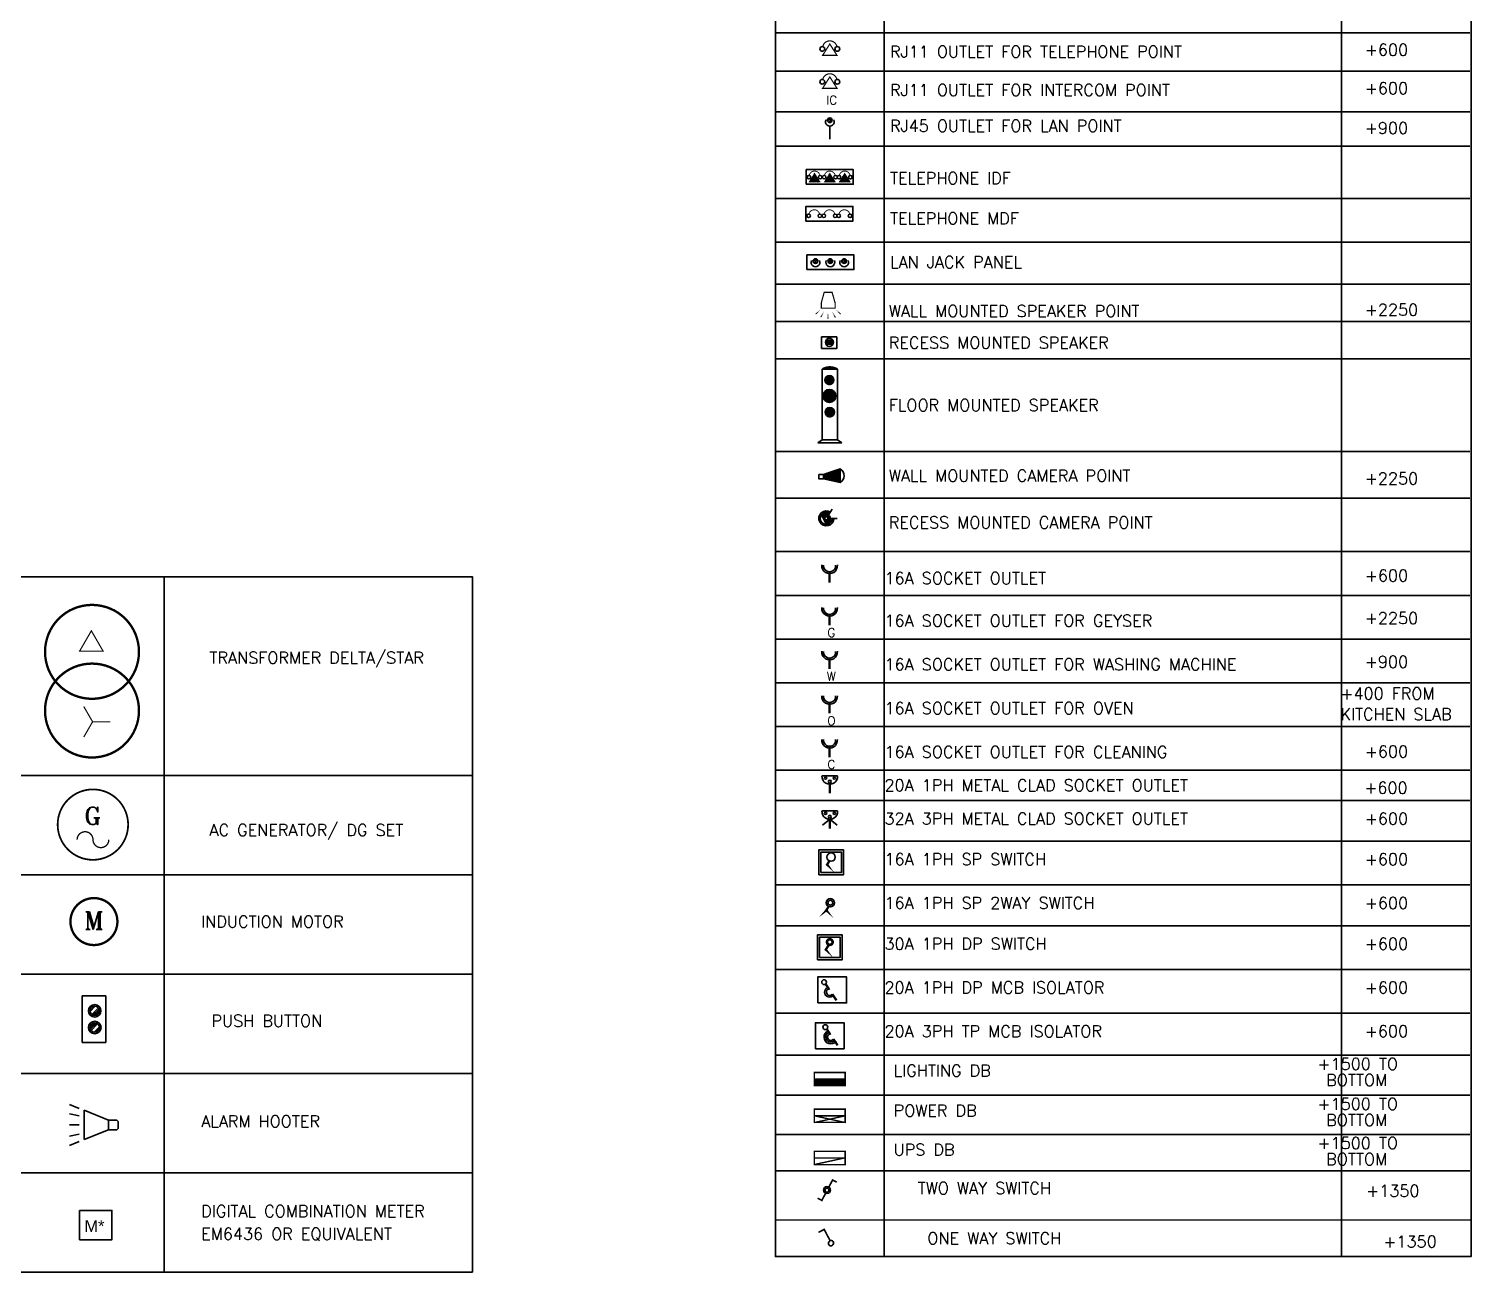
# Model space of a CAD drawing. Header units: inches. Extents: x 2669625 to 18251042, y -990446 to 2819736.
# Drawn here: x 17156195 to 18249753, y -990446 to -47413 of the extents above; entities that cross this region are included whole.
import ezdxf
from ezdxf.enums import TextEntityAlignment as Align

# ---------------------------------------------------------------- set-up
doc = ezdxf.new("R2010")
doc.units = ezdxf.units.IN
doc.header["$MEASUREMENT"] = 0
doc.linetypes.add('20C', pattern=[0.8, 0.25, -0.1, 0.25, -0.1, 0, -0.1])
for name, color, linetype, lineweight in [('CAMERA', 140, 'Continuous', 20), ('EMATE_CONDUITS', 5, '20C', 35), ('EMATE_LEGENDS', 7, 'Continuous', 35), ('EMATE_LIGHTS', 6, 'Continuous', 35), ('EMATE_POINTS', 1, 'Continuous', 35)]:
    doc.layers.add(name, color=color, linetype=linetype, lineweight=lineweight)
doc.styles.add('ROMAND', font='romand', dxfattribs={"height": 0.08})
doc.styles.add('ROMANT', font='ROMANT')
doc.styles.get("Standard").update_dxf_attribs({"font": 'arial.ttf'})

# ---------------------------------------------------------------- blocks, each defined once
blk = doc.blocks.new('STFD-S01')
at = {"const_width": 0.4}
for points in [[(-8, 18, 1), (8, 18, 1)], [(-8, 8, 1), (8, 8, 1)]]:
    blk.add_lwpolyline(points, format="xyb", close=True, dxfattribs=at)
at = {"const_width": 0.2}
blk.add_lwpolyline([(-2.11, 18.12), (1.89, 18.12), (-0.11, 21.59)], close=True, dxfattribs=at)
for points in [[(0.1, 6.09), (-1.4, 8.69)], [(0.1, 6.09), (-1.4, 3.49)], [(0.1, 6.09), (3.1, 6.09)]]:
    blk.add_lwpolyline(points, dxfattribs=at)
at = {"style": 'ROMAND', "flags": 1}
for tag, p in [('SB-NAME', (8.34, 22.76)), ('FDR-NAME', (8.34, 19.52)), ('GEN_DESC', (8.38, 16.48))]:
    blk.add_attdef(tag, p, '', height=2, dxfattribs=at)
at = {"style": 'ROMAND'}
for tag, p, height in [('SPEC-DESC', (8.56, 12.34), 3), ('VAL1', (8.59, 9.24), 2), ('VAL2', (8.59, 6.35), 2), ('VAL2', (8.59, 3.3), 2)]:
    blk.add_attdef(tag, p, '', height=height, dxfattribs=at)
blk = doc.blocks.new('SGNAC001')
at = {"const_width": 0.4}
blk.add_lwpolyline([(-8, 8, 1), (8, 8, 1)], format="xyb", close=True, dxfattribs=at)
at = {"const_width": 0.3}
for points in [[(0.02, 4.58, 1), (-3.58, 4.58, -1)], [(0.02, 4.58, 1), (3.62, 4.58, -1)]]:
    blk.add_lwpolyline(points, format="xyb", dxfattribs=at)
at = {"style": 'ROMANT'}
blk.add_text('G', height=4, dxfattribs=at).set_placement((-1.99, 8))
at = {"style": 'ROMAND', "flags": 1}
for tag, p in [('SB-NAME', (8.34, 19.06)), ('FDR-NAME', (8.34, 15.82)), ('GEN_DESC', (8.38, 12.79))]:
    blk.add_attdef(tag, p, '', height=2, dxfattribs=at)
at = {"style": 'ROMAND'}
for tag, p, height in [('SPEC-DESC', (8.56, 8.64), 3), ('VAL1', (8.59, 5.54), 2), ('VAL2', (8.59, 2.58), 2)]:
    blk.add_attdef(tag, p, '', height=height, dxfattribs=at)
blk = doc.blocks.new('SIM00001')
at = {"const_width": 0.4}
blk.add_lwpolyline([(-4, -4, 1), (4, -4, 1)], format="xyb", close=True, dxfattribs=at)
at = {"style": 'ROMANT'}
blk.add_text('M', height=3, dxfattribs=at).set_placement((-1.66, -5.33))
at = {"style": 'ROMAND', "flags": 1}
for tag, p in [('SB-NAME', (-7.64, 2.93)), ('FDR-NAME', (-7.64, -0.31)), ('GEN_DESC', (-7.91, -3.35))]:
    blk.add_attdef(tag, p, '', height=2, dxfattribs=at)
at = {"style": 'ROMAND'}
for tag, p in [('SPEC-DESC', (-0.06, -11.02)), ('VAL1', (-0.06, -13.91))]:
    blk.add_attdef(tag, text='', height=2, dxfattribs=at).set_placement(p, align=Align.CENTER)
blk = doc.blocks.new('*X334')
at = {"color": 0}
for p, q in [((130.14, 139.16), (131.77, 140.79)), ((130.2, 139.75), (131.18, 140.73)), ((130.24, 138.73), (132.2, 140.69)), ((130.44, 138.39), (132.54, 140.49)), ((131.44, 137.81), (133.12, 139.49)), ((132.01, 137.85), (133.08, 138.92))]:
    blk.add_line(p, q, dxfattribs=at)
blk = doc.blocks.new('SPB00001')
for radius in [2, 1.5]:
    blk.add_circle((2, 0), radius)
blk.add_blockref('*X334', (-129.63, -139.3))
at = {"style": 'ROMAND', "flags": 1}
for tag, p in [('SB-NAME', (-5.92, 6.23)), ('FDR-NAME', (-5.92, 2.99)), ('GEN_DESC', (-5.18, -0.7))]:
    blk.add_attdef(tag, p, '', height=2, dxfattribs=at)
at = {"style": 'ROMAND'}
for tag, p in [('SPEC-DESC', (2.04, -4.21)), ('DETAILS', (2.04, -7.31))]:
    blk.add_attdef(tag, text='', height=2, dxfattribs=at).set_placement(p, align=Align.CENTER)
blk = doc.blocks.new('SRP00001')
for p, q in [((-2, 0), (-2, -8)), ((2, 0), (-2, 0)), ((2, -8), (2, 0)), ((-2, -8), (2, -8))]:
    blk.add_line(p, q)
at = {"xscale": 0.5333333333333333, "yscale": 0.5333333333333333, "zscale": 0.5333333333333333, "rotation": 180}
blk.add_blockref('SPB00001', (1.18, -2.58), dxfattribs=at)
at = {"xscale": 0.5333333333333333, "yscale": 0.5333333333333333, "zscale": 0.5333333333333333}
blk.add_blockref('SPB00001', (-0.95, -5.42), dxfattribs=at)
at = {"style": 'ROMAND', "flags": 1}
for tag, p in [('SB-NAME', (2.86, 2.39)), ('FDR-NAME', (2.86, -0.85)), ('GEN_DESC', (2.64, -3.98)), ('SPEC-DESC', (2.63, -7.17))]:
    blk.add_attdef(tag, p, '', height=2, dxfattribs=at)
blk = doc.blocks.new('SAL00001')
for p, q in [((2, 1), (7, 3)), ((7, -3), (7, 3)), ((8, 3.4), (10, 4.2)), ((0, -0.5), (0, 0.5)), ((2, 1), (0.5, 1)), ((2, -1), (2, 1)), ((8, 1.86), (10, 2.31)), ((2, -1), (0.5, -1)), ((2, -1), (7, -3)), ((8, 0), (10, 0)), ((8, -1.86), (10, -2.31)), ((8, -3.4), (10, -4.2))]:
    blk.add_line(p, q)
for centre, start, end in [((0.5, 0.5), 90, 180), ((0.5, -0.5), 180, 270)]:
    blk.add_arc(centre, 0.5, start, end)
at = {"style": 'ROMAND', "flags": 1}
for tag, p in [('SB-NAME', (-2.62, -3.31)), ('FDR-NAME', (-2.62, -6.55)), ('GEN_DESC', (-2.7, -9.8)), ('SPEC-DESC', (-2.7, -13.01)), ('VAL1', (-2.7, -16.13))]:
    blk.add_attdef(tag, p, '', height=2, dxfattribs=at)
blk = doc.blocks.new('*U454')
at = {"const_width": 0.283}
for points in [[(-1.2, 2.27), (-1.83, 3.48), (-2.55, 3.1)], [(-0.64, 1.21), (0, 0), (0.72, 0.38)]]:
    blk.add_lwpolyline(points, dxfattribs=at)
blk.add_circle((-0.88, 1.76), 0.602)
at = {"extrusion": (0, 0, -1)}
blk.add_ellipse((-0.88, 1.76), major_axis=(0.24, 0.24), ratio=1, start_param=0.548994, end_param=6.832179, dxfattribs=at)
at = {"flags": 1}
blk.add_attdef('WATTS', text='', height=2, dxfattribs=at).set_placement((0.92, -0.27), align=Align.CENTER)
blk.add_attdef('CIRC', text='', height=2).set_placement((0.92, -2.27), align=Align.CENTER)
blk = doc.blocks.new('*U452')
at = {"const_width": 0.283}
blk.add_lwpolyline([(0.16, 0.88), (1.17, 2.8), (2.13, 2.29)], dxfattribs=at)
blk.add_ellipse((0, 0.45), major_axis=(0.32, -0.32), ratio=1, start_param=0.548994, end_param=6.832179)
blk.add_attdef('CIRC', text='', height=2).set_placement((1.96, 3.93), align=Align.CENTER)
at = {"flags": 1}
blk.add_attdef('WATTS', text='', height=2, dxfattribs=at).set_placement((1.96, 1.01), align=Align.CENTER)
blk = doc.blocks.new('SPKR')
at = {"const_width": 0.203}
blk.add_lwpolyline([(0.67, 0), (1.18, -1.8), (1.18, -2.7), (-1.18, -2.7), (-1.18, -1.8), (-0.68, 0), (0.67, 0)], dxfattribs=at)
for points in [[(-1.34, -2.96, 0, 0.203, 0), (-2.14, -3.72, 0.203, 0.203, 0)], [(-0.72, -3.28, 0, 0.203, 0), (-1.26, -4.24, 0.203, 0.203, 0)], [(-0.04, -3.38, 0, 0.202, 0), (-0.03, -4.49, 0.202, 0.202, 0)], [(0.68, -3.32, 0, 0.203, 0), (1.23, -4.28, 0.203, 0.203, 0)], [(1.34, -2.96, 0, 0.203, 0), (2.14, -3.72, 0.203, 0.203, 0)]]:
    blk.add_lwpolyline(points, format="xyseb")
at = {"style": 'ROMAND', "flags": 1}
blk.add_attdef('DESC', text='', height=1.5, dxfattribs=at).set_placement((-0.06, -8.72), align=Align.CENTER)
at = {"style": 'ROMAND'}
blk.add_attdef('TYPE', text='', height=1.5, dxfattribs=at).set_placement((0.02, -6.56), align=Align.CENTER)
blk = doc.blocks.new('*X412')
at = {"color": 0}
for p, q in [((9094.06, 12480.81), (9094.49, 12481.25)), ((9094.13, 12480.61), (9094.69, 12481.17)), ((9094.29, 12480.48), (9094.82, 12481.01)), ((9094.55, 12480.46), (9094.84, 12480.75))]:
    blk.add_line(p, q, dxfattribs=at)
blk = doc.blocks.new('JP-LAN')
blk.add_lwpolyline([(-4, -2.5), (4, -2.5), (4, 0), (-4, 0)], close=True)
for centre in [(-2.56, -1.04), (-0.03, -1.04), (2.32, -1.04)]:
    blk.add_circle(centre, 0.4)
for centre in [(-2.56, -1.27), (-0.03, -1.27), (2.32, -1.27)]:
    blk.add_arc(centre, 0.75, 156.4218, 23.5782)
at = {"rotation": 180}
for p in [(9091.89, 12479.81), (9094.42, 12479.81), (9096.78, 12479.81)]:
    blk.add_blockref('*X412', p, dxfattribs=at)
at = {"style": 'ROMAND'}
blk.add_attdef('TYPE', text='', height=1.5, dxfattribs=at).set_placement((-0.04, -4.56), align=Align.CENTER)
at = {"style": 'ROMAND', "flags": 1}
blk.add_attdef('DESC', text='', height=1.5, dxfattribs=at).set_placement((-0.13, -6.72), align=Align.CENTER)
blk = doc.blocks.new('*X354')
at = {"color": 0}
for p, q in [((9094.06, 12480.81), (9094.49, 12481.25)), ((9094.13, 12480.61), (9094.69, 12481.17)), ((9094.29, 12480.48), (9094.82, 12481.01)), ((9094.55, 12480.46), (9094.84, 12480.75))]:
    blk.add_line(p, q, dxfattribs=at)
blk = doc.blocks.new('SOC-LAN')
at = {"const_width": 0.288}
blk.add_lwpolyline([(0, -3.66), (0, -1.34)], dxfattribs=at)
blk.add_circle((0, -0.4), 0.4)
blk.add_arc((0, -0.64), 0.75, 156.4218, 23.5782)
at = {"rotation": 180}
blk.add_blockref('*X354', (9094.45, 12480.45), dxfattribs=at)
at = {"style": 'ROMAND'}
blk.add_attdef('TYPE', text='', height=1.5, dxfattribs=at).set_placement((-0.04, -5.78), align=Align.CENTER)
at = {"style": 'ROMAND', "flags": 1}
blk.add_attdef('DESC', text='', height=1.5, dxfattribs=at).set_placement((-0.13, -7.94), align=Align.CENTER)
blk = doc.blocks.new('MDF-TEL')
blk.add_lwpolyline([(-4, -2.5), (4, -2.5), (4, 0), (-4, 0)], close=True)
at = {"const_width": 0.15}
for points in [[(-1.68, -1.3, 0.807186), (-3.5, -1.3, 0.807186)], [(0.91, -1.3, 0.807186), (-0.9, -1.3, 0.807186)], [(3.45, -1.3, 0.807186), (1.63, -1.3, 0.807186)]]:
    blk.add_lwpolyline(points, format="xyb", dxfattribs=at)
for centre in [(-3.55, -1.6), (-1.63, -1.6), (-0.96, -1.6), (0.97, -1.6), (1.58, -1.6), (3.51, -1.6)]:
    blk.add_circle(centre, 0.304)
at = {"style": 'ROMAND'}
blk.add_attdef('TYPE', text='', height=1.5, dxfattribs=at).set_placement((0.05, -4.46), align=Align.CENTER)
at = {"style": 'ROMAND', "flags": 1}
blk.add_attdef('DESC', text='', height=1.5, dxfattribs=at).set_placement((-0.04, -6.62), align=Align.CENTER)
blk = doc.blocks.new('IDF-TEL')
h = blk.add_hatch()
h.set_pattern_fill('ANSI31', color=256, style=0)
h.set_pattern_definition([(45, (13201.8859, -926.31735), (-0.0883883476, 0.0883883476), [])])
h.paths.add_polyline_path([(-1.68, -2.12), (-2.59, -0.66), (-3.5, -2.12)])
h.paths.add_polyline_path([(0.92, -2.12), (0.01, -0.66), (-0.91, -2.12)])
h.paths.add_polyline_path([(3.45, -2.12), (2.54, -0.66), (1.63, -2.12)])
blk.add_lwpolyline([(-4, -2.5), (4, -2.5), (4, 0), (-4, 0)], close=True)
at = {"const_width": 0.15}
for points in [[(-3.5, -2.12), (-1.68, -2.12), (-2.59, -0.66)], [(-0.91, -2.12), (0.92, -2.12), (0.01, -0.66)], [(1.63, -2.12), (3.45, -2.12), (2.54, -0.66)]]:
    blk.add_lwpolyline(points, close=True, dxfattribs=at)
for points in [[(-1.68, -0.99, 0.807186), (-3.5, -0.99, 0.807186)], [(0.91, -0.99, 0.807186), (-0.9, -0.99, 0.807186)], [(3.45, -0.99, 0.807186), (1.63, -0.99, 0.807186)]]:
    blk.add_lwpolyline(points, format="xyb", dxfattribs=at)
for centre in [(-3.55, -1.29), (-1.63, -1.29), (-0.96, -1.29), (0.97, -1.29), (1.58, -1.29), (3.51, -1.29)]:
    blk.add_circle(centre, 0.304)
at = {"style": 'ROMAND'}
blk.add_attdef('TYPE', text='', height=1.5, dxfattribs=at).set_placement((0.05, -4.46), align=Align.CENTER)
at = {"style": 'ROMAND', "flags": 1}
blk.add_attdef('DESC', text='', height=1.5, dxfattribs=at).set_placement((-0.04, -6.62), align=Align.CENTER)
blk = doc.blocks.new('SOC-TEL')
at = {"const_width": 0.2}
blk.add_lwpolyline([(1.21, -0.98, 0.807186), (-1.21, -0.98, 0.807186)], format="xyb", dxfattribs=at)
blk.add_lwpolyline([(-1.22, -2.47), (1.22, -2.47), (0, -0.54)], close=True, dxfattribs=at)
for centre in [(-1.28, -1.37), (1.28, -1.37)]:
    blk.add_circle(centre, 0.406)
at = {"style": 'ROMAND'}
blk.add_attdef('TYPE', text='', height=1.5, dxfattribs=at).set_placement((0.32, -5.24), align=Align.CENTER)
at = {"style": 'ROMAND', "flags": 1}
blk.add_attdef('DESC', text='', height=1.5, dxfattribs=at).set_placement((0.24, -7.4), align=Align.CENTER)
blk = doc.blocks.new('*U461')
blk.add_lwpolyline([(-2.45, -4.43), (2.45, -4.43), (2.45, 0), (-2.45, 0)], close=True)
at = {"const_width": 0.4}
for points in [[(0.04, -1.92), (-0.51, -1.08)], [(1.34, -3.86), (0.63, -2.8)]]:
    blk.add_lwpolyline(points, dxfattribs=at)
blk.add_circle((-0.76, -0.76), 0.406)
for radius, start in [(1.16, 111.2386), (0.86, 111.2386), (0.56, 87.5148)]:
    blk.add_arc((0.18, -2.46), radius, start, 323.1386)
at = {"style": 'ROMAND'}
blk.add_attdef('TYPE', text='', height=1.5, dxfattribs=at).set_placement((0, -6.1), align=Align.CENTER)
at = {"style": 'ROMAND', "flags": 1}
for tag, p in [('WATT', (-0.08, -8.39)), ('DESC', (-0.08, -10.53))]:
    blk.add_attdef(tag, text='', height=1.5, dxfattribs=at).set_placement(p, align=Align.CENTER)
blk = doc.blocks.new('ISOL-20DP')
blk.add_lwpolyline([(-2.45, -4.43), (2.45, -4.43), (2.45, 0), (-2.45, 0)], close=True)
at = {"const_width": 0.4}
for points in [[(-0.56, -2.06), (-1.12, -1.22)], [(0.73, -4), (0.03, -2.94)]]:
    blk.add_lwpolyline(points, dxfattribs=at)
blk.add_circle((-1.37, -0.9), 0.406)
for radius, start in [(0.86, 111.2386), (0.56, 87.5148)]:
    blk.add_arc((-0.42, -2.6), radius, start, 323.1386)
at = {"style": 'ROMAND'}
blk.add_attdef('TYPE', text='', height=1.5, dxfattribs=at).set_placement((0.17, -6.09), align=Align.CENTER)
at = {"style": 'ROMAND', "flags": 1}
for tag, p in [('WATT', (0.08, -8.38)), ('DESC', (0.08, -10.52))]:
    blk.add_attdef(tag, text='', height=1.5, dxfattribs=at).set_placement(p, align=Align.CENTER)
blk = doc.blocks.new('*U456')
for points in [[(-2.11, -4.22), (2.11, -4.22), (2.11, 0), (-2.11, 0)], [(-1.75, -3.86), (1.75, -3.86), (1.75, -0.36), (-1.75, -0.36)]]:
    blk.add_lwpolyline(points, close=True)
blk.add_lwpolyline([(0.53, -3.85, 0, 0.4, 0), (-0.69, -2.5, 0.4, 0.4, 0), (-0.12, -1.61, 0.4, 0.4, 0)], format="xyseb")
at = {"const_width": 0.456}
blk.add_lwpolyline([(-0.48, -1.22, 1), (0.47, -1.22, 1)], format="xyb", close=True, dxfattribs=at)
at = {"style": 'ROMAND'}
blk.add_attdef('TYPE', text='', height=1.5, dxfattribs=at).set_placement((0.7, -5.97), align=Align.CENTER)
at = {"style": 'ROMAND', "flags": 1}
for tag, p in [('WATT', (0.61, -8.26)), ('DESC', (0.61, -10.4))]:
    blk.add_attdef(tag, text='', height=1.5, dxfattribs=at).set_placement(p, align=Align.CENTER)
blk = doc.blocks.new('*U462')
for points in [[(-1.96, -3.21, 0, 0.4, 0), (-0.64, -1.96, 0.4, 0.4, 0), (-0.66, -1.93, 0.4, 0.4, 0)], [(0.53, -3.33, 0, 0.4, 0), (-0.69, -1.98, 0.4, 0.4, 0), (-0.28, -1.35, 0.4, 0.4, 0)]]:
    blk.add_lwpolyline(points, format="xyseb")
for radius in [0.706, 0.411]:
    blk.add_circle((0, -0.71), radius)
at = {"style": 'ROMAND'}
blk.add_attdef('TYPE', text='', height=1.5, dxfattribs=at).set_placement((-0.9, -5.46), align=Align.CENTER)
at = {"style": 'ROMAND', "flags": 1}
for tag, p in [('WATT', (-0.99, -7.75)), ('DESC', (-0.99, -9.88))]:
    blk.add_attdef(tag, text='', height=1.5, dxfattribs=at).set_placement(p, align=Align.CENTER)
blk = doc.blocks.new('SWT-16A')
for points in [[(-2.11, -4.22), (2.11, -4.22), (2.11, 0), (-2.11, 0)], [(-1.75, -3.86), (1.75, -3.86), (1.75, -0.36), (-1.75, -0.36)]]:
    blk.add_lwpolyline(points, close=True)
blk.add_lwpolyline([(0.53, -3.85, 0, 0.4, 0), (-0.69, -2.5, 0.4, 0.4, 0), (-0.29, -1.87, 0.4, 0.4, 0)], format="xyseb")
blk.add_circle((0, -1.22), 0.706)
at = {"style": 'ROMAND'}
blk.add_attdef('TYPE', text='', height=1.5, dxfattribs=at).set_placement((0.7, -5.97), align=Align.CENTER)
at = {"style": 'ROMAND', "flags": 1}
for tag, p in [('WATT', (0.61, -8.26)), ('DESC', (0.61, -10.4))]:
    blk.add_attdef(tag, text='', height=1.5, dxfattribs=at).set_placement(p, align=Align.CENTER)
blk = doc.blocks.new('SOC-30AMC')
for p, q in [((-1.33, 0), (1.33, 0)), ((-0.05, -1.46), (-1.23, -2.44)), ((0.05, -1.46), (1.23, -2.44))]:
    blk.add_line(p, q)
at = {"const_width": 0.375}
blk.add_lwpolyline([(0, -3.03), (0, -1.46)], dxfattribs=at)
for centre, radius in [((-0.72, -0.41), 0.185), ((0, -1), 0.25), ((0.76, -0.41), 0.185)]:
    blk.add_circle(centre, radius)
blk.add_arc((0, -0.12), 1.34, 174.6917, 5.3083)
at = {"style": 'ROMAND'}
blk.add_attdef('TYPE', text='', height=1.5, dxfattribs=at).set_placement((0.31, -5.02), align=Align.CENTER)
at = {"style": 'ROMAND', "flags": 1}
for tag, p in [('WATT', (0.22, -7.31)), ('DESC', (0.22, -9.45))]:
    blk.add_attdef(tag, text='', height=1.5, dxfattribs=at).set_placement(p, align=Align.CENTER)
blk = doc.blocks.new('*U463')
blk.add_line((-1.33, 0), (1.33, 0))
at = {"const_width": 0.375}
blk.add_lwpolyline([(0, -3.03), (0, -1.46)], dxfattribs=at)
for centre, radius in [((-0.72, -0.41), 0.185), ((0, -1), 0.25), ((0.76, -0.41), 0.185)]:
    blk.add_circle(centre, radius)
blk.add_arc((0, -0.12), 1.34, 174.6917, 5.3083)
at = {"style": 'ROMAND'}
blk.add_attdef('TYPE', text='', height=1.5, dxfattribs=at).set_placement((0.06, -5.03), align=Align.CENTER)
at = {"style": 'ROMAND', "flags": 1}
for tag, p in [('WATT', (-0.02, -7.32)), ('DESC', (-0.02, -9.46))]:
    blk.add_attdef(tag, text='', height=1.5, dxfattribs=at).set_placement(p, align=Align.CENTER)
blk = doc.blocks.new('*U466')
at = {"const_width": 0.375}
blk.add_lwpolyline([(0, -2.9), (0, -1.04)], dxfattribs=at)
for radius in [1.34, 1.04]:
    blk.add_arc((0, 0), radius, 174.6917, 5.3083)
at = {"style": 'ROMAND'}
blk.add_attdef('TYPE', text='', height=1.5, dxfattribs=at).set_placement((0.31, -4.9), align=Align.CENTER)
at = {"style": 'ROMAND', "flags": 1}
for tag, p in [('WATT', (0.22, -7.19)), ('DESC', (0.22, -9.33))]:
    blk.add_attdef(tag, text='', height=1.5, dxfattribs=at).set_placement(p, align=Align.CENTER)
blk = doc.blocks.new('SOC-16A')
at = {"const_width": 0.375}
blk.add_lwpolyline([(0, -2.9), (0, -1.04)], dxfattribs=at)
for radius in [1.34, 1.04]:
    blk.add_arc((0, 0), radius, 174.6917, 5.3083)
at = {"style": 'ROMAND'}
blk.add_attdef('TYPE', text='', height=1.5, dxfattribs=at).set_placement((0.31, -4.9), align=Align.CENTER)
at = {"style": 'ROMAND', "flags": 1}
for tag, p in [('WATT', (0.22, -7.19)), ('DESC', (0.22, -9.33))]:
    blk.add_attdef(tag, text='', height=1.5, dxfattribs=at).set_placement(p, align=Align.CENTER)
blk = doc.blocks.new('*U455')
blk.add_line((2.62, -1.13), (-2.62, -2.25))
at = {"const_width": 0.25}
blk.add_lwpolyline([(2.62, 0), (-2.62, 0), (-2.62, -2.25), (2.62, -2.25)], close=True, dxfattribs=at)
blk.add_lwpolyline([(2.62, -1.13), (-2.62, -1.13)], dxfattribs=at)
at = {"style": 'ROMAND'}
blk.add_attdef('TYPE', text='', height=1.5, dxfattribs=at).set_placement((0.09, -4.53), align=Align.CENTER)
at = {"style": 'ROMAND', "flags": 1}
for tag, p in [('WATT', (0, -6.82)), ('DESC', (0, -8.96))]:
    blk.add_attdef(tag, text='', height=1.5, dxfattribs=at).set_placement(p, align=Align.CENTER)
blk = doc.blocks.new('PDB')
for p, q in [((2.62, -2.25), (-2.62, -1.13)), ((2.62, -1.13), (-2.62, -2.25))]:
    blk.add_line(p, q)
at = {"const_width": 0.25}
blk.add_lwpolyline([(2.62, 0), (-2.62, 0), (-2.62, -2.25), (2.62, -2.25)], close=True, dxfattribs=at)
blk.add_lwpolyline([(2.62, -1.13), (-2.62, -1.13)], dxfattribs=at)
at = {"style": 'ROMAND'}
blk.add_attdef('TYPE', text='', height=1.5, dxfattribs=at).set_placement((0.09, -4.53), align=Align.CENTER)
at = {"style": 'ROMAND', "flags": 1}
for tag, p in [('WATT', (0, -6.82)), ('DESC', (0, -8.96))]:
    blk.add_attdef(tag, text='', height=1.5, dxfattribs=at).set_placement(p, align=Align.CENTER)
blk = doc.blocks.new('*U453')
h = blk.add_hatch()
h.set_pattern_fill('ANSI31', color=256, angle=540, style=0)
h.set_pattern_definition([(225, (3564.61702, -12025.43619), (0.0883883476, -0.0883883476), [])])
h.paths.add_polyline_path([(2.62, -2.25), (2.62, -1.13), (-2.62, -1.13), (-2.62, -2.25)])
at = {"const_width": 0.25}
blk.add_lwpolyline([(2.62, 0), (-2.62, 0), (-2.62, -2.25), (2.62, -2.25)], close=True, dxfattribs=at)
blk.add_lwpolyline([(2.62, -1.13), (-2.62, -1.13)], dxfattribs=at)
at = {"style": 'ROMAND'}
blk.add_attdef('TYPE', text='', height=1.5, dxfattribs=at).set_placement((0.09, -4.53), align=Align.CENTER)
at = {"style": 'ROMAND', "flags": 1}
for tag, p in [('WATT', (0, -6.82)), ('DESC', (0, -8.96))]:
    blk.add_attdef(tag, text='', height=1.5, dxfattribs=at).set_placement(p, align=Align.CENTER)
blk = doc.blocks.new('*U465')
at = {"layer": 'EMATE_LIGHTS'}
h = blk.add_hatch(dxfattribs=at)
h.set_pattern_fill('LINE', color=256, scale=3, style=0)
h.set_pattern_definition([(2e-15, (-6e-11, 3e-11), (5e-16, 9.525), [])])
edge = h.paths.add_edge_path()
edge.add_arc((277746, 39355), 867, 58.03597, 121.96403)
h = blk.add_hatch(dxfattribs=at)
h.set_pattern_fill('LINE', color=256, scale=20, style=0)
h.set_pattern_definition([(2e-15, (-6e-11, 3e-11), (1e-16, 63.5), [])])
edge = h.paths.add_edge_path()
edge.add_arc((277724, 39442), 267, 0, 360)
edge = h.paths.add_edge_path()
edge.add_arc((277744, 37545), 272, 0, 360)
h = blk.add_hatch(dxfattribs=at)
h.set_pattern_fill('LINE', color=256, scale=30, style=0)
h.set_pattern_definition([(2e-15, (-6e-11, 3e-11), (1e-14, 95.25), [])])
edge = h.paths.add_edge_path()
edge.add_arc((277724, 38504), 384, 0, 360)
for p, q in [((277287, 35902), (277037, 35737)), ((278205, 35902), (278456, 35737)), ((277037, 35737), (278456, 35737))]:
    blk.add_line(p, q, dxfattribs=at)
blk.add_lwpolyline([(277287, 40091), (278205, 40091), (278205, 35902), (277287, 35902)], close=True, dxfattribs=at)
for centre, radius in [((277724, 39442), 267), ((277724, 38504), 384), ((277744, 37545), 272)]:
    blk.add_circle(centre, radius, dxfattribs=at)
blk.add_arc((277746, 39355), 867, 58.03597, 121.96403, dxfattribs=at)
blk = doc.blocks.new('*U464')
h = blk.add_hatch()
h.set_pattern_fill('ANGLE', color=256, style=0)
h.set_pattern_definition([(5e-14, (-990.206, -530.9974), (-8e-15, 6.985), [5.08, -1.905]), (90, (-990.206, -530.9974), (-6.985, -8e-15), [5.08, -1.905])])
h.paths.add_polyline_path([(73, 74), (-95, 19), (-95, -26), (73, -63)])
for p, q in [((73, 74), (-95, 19)), ((73, 74), (73, -63)), ((73, -63), (-95, -26))]:
    blk.add_line(p, q)
blk.add_lwpolyline([(-145, 19), (-95, 19), (-95, -26), (-145, -26)], close=True)
blk.add_arc((32, 5), 79.9, 301.1516, 58.8484)
at = {"flags": 1}
for tag, p in [('DESC', (0, -300)), ('WATTS', (0, -500)), ('CIRC', (0, -700)), ('INFO', (0, -900))]:
    blk.add_attdef(tag, text='', height=150, dxfattribs=at).set_placement(p, align=Align.CENTER)
blk = doc.blocks.new('Spkrwa')
for p, q in [((0, -263), (0, 0)), ((0, 0), (201, 0)), ((201, -263), (201, 0)), ((61, -115), (155, -115)), ((61, -139), (155, -139)), ((61, -165), (155, -165)), ((67, -92), (143, -92)), ((78, -189), (133, -189)), ((0, -263), (201, -263))]:
    blk.add_line(p, q)
blk.add_circle((105, -137), 68.4)
at = {"flags": 1}
for tag, p in [('DESC', (101, -300)), ('WATTS', (101, -500)), ('CIRC', (101, -700)), ('INFO', (101, -900))]:
    blk.add_attdef(tag, text='', height=150, dxfattribs=at).set_placement(p, align=Align.CENTER)
blk = doc.blocks.new('*U479')
at = {"layer": 'EMATE_LIGHTS'}
h = blk.add_hatch(dxfattribs=at)
h.set_pattern_fill('ANGLE', color=8, scale=7.5, angle=135, style=0)
h.set_pattern_definition([(45, (-465192.8745, -864211.1027), (-1.458407736, 1.458407736), [1.5, -0.5625]), (135, (-465192.8745, -864211.1027), (-1.458407736, -1.458407736), [1.5, -0.5625])])
h.paths.add_polyline_path([(7.9, 5.3), (-7.9, 5.3), (-7.9, -4.6), (7.9, -4.6)])
edge = h.paths.add_edge_path(flags=16)
edge.add_arc((0, 0), 2.64, 0, 360)
for p, q in [((-2.9, 5.3), (-9, 16.2)), ((2.9, 5.3), (9, 16.2))]:
    blk.add_line(p, q, dxfattribs=at)
blk.add_lwpolyline([(-7.9, 5.3), (7.9, 5.3), (7.9, -4.6), (-7.9, -4.6)], close=True, dxfattribs=at)
for points in [[(0, 6.8), (-1.5, 6.8), (-1.5, 5.3)], [(0, 6.8), (1.5, 6.8), (1.5, 5.3)]]:
    blk.add_lwpolyline(points, dxfattribs=at)
blk.add_circle((0, 0), 2.64, dxfattribs=at)
blk.add_arc((0, 0), 10.4, 118.9037, 61.0963, dxfattribs=at)
blk.add_ellipse((0, 0), major_axis=(-9.07, -9.07), ratio=1, start_param=4.432572, end_param=9.704595, dxfattribs=at)

msp = doc.modelspace()

# ---------------------------------------------------------------- linework, layer by layer
msp.add_line((17722201, -950710), (18249753, -950710))
at = {"layer": 'EMATE_LEGENDS'}
for p, q in [((17722201, -50425), (18248776, -50425)), ((17722201, -79605), (18248776, -79605)), ((17722201, -110260), (18248776, -110260)), ((17722201, -136327), (18248776, -136327)), ((17722201, -176140), (18248776, -176140)), ((17722201, -209316), (18248776, -209316)), ((17722201, -241027), (18248776, -241027)), ((17722201, -269364), (18248776, -269364)), ((17722201, -297700), (18248776, -297700)), ((17722201, -368036), (18248776, -368036)), ((17722201, -403495), (18248776, -403495)), ((17722201, -443919), (18248776, -443919)), ((17722201, -477094), (18248776, -477094)), ((17722201, -510269), (18248776, -510269)), ((17722201, -543444), (18248776, -543444)), ((17722201, -576619), (18248776, -576619)), ((17722201, -609795), (18248776, -609795)), ((17722201, -632808), (18248776, -632808)), ((17722201, -663574), (18248776, -663574)), ((17722201, -696749), (18248776, -696749)), ((17722201, -696749), (18248776, -696749)), ((17722201, -727721), (18248776, -727721)), ((17722201, -760896), (18248776, -760896)), ((17722201, -794071), (18248776, -794071)), ((17722201, -825951), (18248776, -825951)), ((17722201, -856298), (18248776, -856298)), ((17722201, -885922), (18248776, -885922)), ((17722201, -913651), (18248776, -913651))]:
    msp.add_line(p, q, dxfattribs=at)
at = {"layer": 'EMATE_LEGENDS', "linetype": 'Continuous'}
msp.add_line((17258793, -462975), (17258793, -990446), dxfattribs=at)
at = {"layer": 'EMATE_LEGENDS'}
msp.add_lwpolyline([(17722201, 2819736), (18249753, 2819736), (18249753, -978583), (17722201, -978583)], close=True, dxfattribs=at)
for points in [[(17804777, 2819736), (17804777, -978583)], [(18151545, 2819736), (18151545, -978583)], [(16781806, -462975), (17492531, -462975), (17492531, -990446), (16781806, -990446)], [(16781806, -613681), (17492531, -613681)], [(16781806, -689034), (17492531, -689034)], [(16781806, -764387), (17492531, -764387)], [(16781806, -839740), (17492531, -839740)], [(16781806, -915093), (17492531, -915093)], [(16781806, -990446), (17492531, -990446)]]:
    msp.add_lwpolyline(points, dxfattribs=at)
at = {"layer": 'EMATE_LEGENDS', "linetype": 'Continuous'}
msp.add_lwpolyline([(17194662, -943566), (17219150, -943566), (17219150, -965828), (17194662, -965828)], close=True, dxfattribs=at)

# ---------------------------------------------------------------- block references
at = {"layer": 'CAMERA', "xscale": -445.2348483985859, "yscale": 445.234848398586, "zscale": 445.234848398586, "rotation": 297.9436094221368}
msp.add_blockref('*U479', (17760870, -418685), dxfattribs=at)
at = {"layer": 'EMATE_CONDUITS', "xscale": 12.8081543669297, "yscale": 12.8081543669297, "zscale": 12.8081543669297}
msp.add_blockref('*U465', (14206070, -819042), dxfattribs=at)
at = {"layer": 'EMATE_LEGENDS', "linetype": 'Continuous', "zscale": 4452.348483985859}
for name, p, xscale, yscale in [('STFD-S01', (17204078, -600100), 4452.348483985859, 4452.348483985859), ('SGNAC001', (17204751, -677702), 3339.261362989395, 3339.261362989395), ('SIM00001', (17205532, -706723), 4452.348483985859, 4452.348483985859), ('SRP00001', (17205635, -780750), 4452.348483985859, 4452.348483985859)]:
    msp.add_blockref(name, p, dxfattribs=dict(at, xscale=xscale, yscale=yscale))
at = {"layer": 'EMATE_LEGENDS', "xscale": 3710.290403286995, "yscale": 3710.290403286995, "zscale": 3710.290403286995, "rotation": 180}
msp.add_blockref('SAL00001', (17224006, -878807), dxfattribs=at)
at = {"layer": 'EMATE_LIGHTS', "xscale": 4452.348483985859, "yscale": 4452.348483985859, "zscale": 4452.348483985859}
msp.add_blockref('SPKR', (17762248, -247310), dxfattribs=at)
at = {"layer": 'EMATE_LIGHTS', "xscale": 44.5234848398586, "yscale": 44.5234848398586, "zscale": 44.5234848398586, "rotation": 90}
msp.add_blockref('Spkrwa', (17757076, -289866), dxfattribs=at)
at = {"layer": 'EMATE_LIGHTS', "ltscale": 50, "xscale": 74.79945453194722, "yscale": 74.79945453194722, "zscale": 74.79945453194722}
msp.add_blockref('*U464', (17765913, -386740), dxfattribs=at)
at = {"layer": 'EMATE_POINTS', "yscale": 4452.348483985859, "zscale": 4452.348483985859}
for name, p, xscale in [('SOC-TEL', (17763489, -56523), 4452.348483985859), ('SOC-LAN', (17763489, -114999), 4452.348483985859), ('IDF-TEL', (17763463, -154146), 4452.348483985859), ('MDF-TEL', (17763208, -182139), 4452.348483985859), ('JP-LAN', (17763992, -218905), 4452.348483985859), ('*U466', (17763309, -454627), 4452.348483985859), ('*U463', (17763489, -613888), 4452.348483985859), ('SOC-30AMC', (17763489, -640565), 4452.348483985859), ('SWT-16A', (17764497, -670192), 4452.348483985859), ('*U462', (17763897, -707083), 4452.348483985859), ('*U456', (17763507, -734640), 4452.348483985859), ('ISOL-20DP', (17765260, -766482), 4452.348483985859), ('*U461', (17763462, -801236), 4452.348483985859), ('*U453', (17763489, -839032), 4452.348483985859), ('PDB', (17763489, -866842), 4452.348483985859), ('*U455', (17763489, -898822), 4452.348483985859), ('*U452', (17764410, -970469), -4452.348483985859)]:
    msp.add_blockref(name, p, dxfattribs=dict(at, xscale=xscale))
at = {"layer": 'EMATE_POINTS', "xscale": 4452.348483985859, "yscale": 4452.348483985859, "zscale": 4452.348483985859}
for name, p, values in [('SOC-TEL', (17763489, -81481), {'TYPE': 'IC'}), ('SOC-16A', (17763309, -486895), {'TYPE': 'G'}), ('SOC-16A', (17763309, -520070), {'TYPE': 'W'}), ('SOC-16A', (17763309, -553753), {'TYPE': 'O'}), ('SOC-16A', (17763309, -586928), {'TYPE': 'C'})]:
    msp.add_blockref(name, p, dxfattribs=at).add_auto_attribs(values)
at = {"layer": 'EMATE_POINTS', "xscale": -4452.348483985859, "yscale": 4452.348483985859, "zscale": 4452.348483985859, "rotation": 359.9999999999917}
msp.add_blockref('*U454', (17757433, -936019), dxfattribs=at)

# ---------------------------------------------------------------- texts
at = {"layer": 'EMATE_LEGENDS', "style": 'ROMAND'}
for s, p in [('RJ11 OUTLET FOR TELEPHONE POINT', (17809144, -69166)), ('+600', (18169118, -67742)), ('RJ11 OUTLET FOR INTERCOM POINT', (17809144, -98346)), ('+600', (18169118, -96922)), ('RJ45 OUTLET FOR LAN POINT', (17809144, -125451)), ('+900', (18169118, -127093)), ('TELEPHONE IDF', (17809144, -165145)), ('TELEPHONE MDF', (17809144, -195680)), ('LAN JACK PANEL', (17809144, -228855)), ('WALL MOUNTED SPEAKER POINT', (17808213, -265948)), ('+2250', (18169118, -264900)), ('RECESS MOUNTED SPEAKER', (17808213, -289952)), ('FLOOR MOUNTED SPEAKER', (17808213, -337310)), ('WALL MOUNTED CAMERA POINT', (17808213, -390844)), ('+2250', (18169118, -392901)), ('RECESS MOUNTED CAMERA POINT', (17808213, -426304)), ('+600', (18169118, -466527)), ('16A SOCKET OUTLET ', (17804962, -468516)), ('16A SOCKET OUTLET FOR GEYSER', (17804962, -500785)), ('+2250', (18169118, -498795)), ('TRANSFORMER DELTA/STAR', (17293125, -528863)), ('+900', (18169118, -531970)), ('16A SOCKET OUTLET FOR WASHING MACHINE', (17804962, -533960)), ('+400 FROM ', (18150630, -556020)), ('16A SOCKET OUTLET FOR OVEN', (17804962, -567135)), ('KITCHEN SLAB', (18150630, -571679)), ('16A SOCKET OUTLET FOR CLEANING', (17804962, -600310)), ('+600', (18169118, -600016)), ('20A 1PH METAL CLAD SOCKET OUTLET ', (17804962, -625557)), ('+600', (18168762, -627456)), ('32A 3PH METAL CLAD SOCKET OUTLET ', (17804962, -650912)), ('+600', (18169118, -650942)), ('AC GENERATOR/ DG SET', (17293125, -659585)), ('16A 1PH SP SWITCH', (17804962, -681677)), ('+600', (18169118, -681707)), ('16A 1PH SP 2WAY SWITCH', (17804962, -714852)), ('+600', (18169118, -714882)), ('INDUCTION MOTOR', (17286893, -728985)), ('30A 1PH DP SWITCH', (17804962, -745824)), ('+600', (18169118, -745854)), ('20A 1PH DP MCB ISOLATOR', (17804962, -778999)), ('+600', (18169118, -779029)), ('PUSH BUTTON', (17294682, -804256)), ('20A 3PH TP MCB ISOLATOR', (17804962, -812174)), ('+600', (18169118, -812204)), ('         +1500 TO ', (18073494, -836986)), ('LIGHTING DB', (17811888, -842015)), ('          BOTTOM', (18073494, -849221)), ('POWER DB', (17811888, -872361)), ('         +1500 TO ', (18073494, -867332)), ('ALARM HOOTER', (17286893, -880459)), ('          BOTTOM', (18073494, -879567)), ('UPS DB', (17811888, -901986)), ('         +1500 TO ', (18073494, -896956)), ('          BOTTOM', (18073494, -909192)), ('TWO WAY SWITCH', (17830091, -931177)), ('DIGITAL COMBINATION METER ', (17286893, -948643)), ('EM6436 OR EQUIVALENT', (17286893, -965851)), ('ONE WAY SWITCH', (17837476, -969187))]:
    msp.add_text(s, height=8904.7, dxfattribs=at).set_placement(p)
at = {"layer": 'EMATE_LEGENDS'}
msp.add_text('M*', height=8904.7, dxfattribs=at).set_placement((17198344, -959928))
at = {"layer": 'EMATE_LEGENDS', "char_height": 8904.7, "width": 100724.87, "attachment_point": 1, "style": 'ROMAND'}
for insert in [(18170130, -924286), (18183198, -962774)]:
    msp.add_mtext('+1350', dxfattribs=dict(at, insert=insert))

doc.saveas('drawing.dxf')
